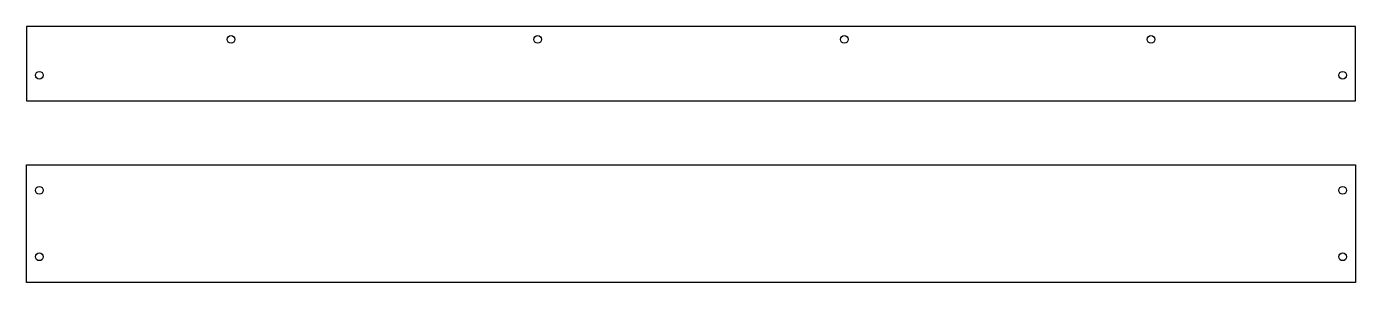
# Model space of a CAD drawing. Header units: millimetres. Extents: x 0 to 520, y 0 to 100.
import ezdxf

# ---------------------------------------------------------------- set-up
doc = ezdxf.new("R2010")
doc.units = ezdxf.units.MM

msp = doc.modelspace()

# ---------------------------------------------------------------- linework, layer by layer
for points in [[(0, 71), (520, 71), (520, 100), (0, 100)], [(0, 46), (520, 46), (520, 0), (0, 0)]]:
    msp.add_lwpolyline(points, close=True)
for centre in [(80, 95), (200, 95), (320, 95), (440, 95), (5, 81), (515, 81), (5, 36), (515, 36), (5, 10), (515, 10)]:
    msp.add_circle(centre, 1.5)

doc.saveas('drawing.dxf')
